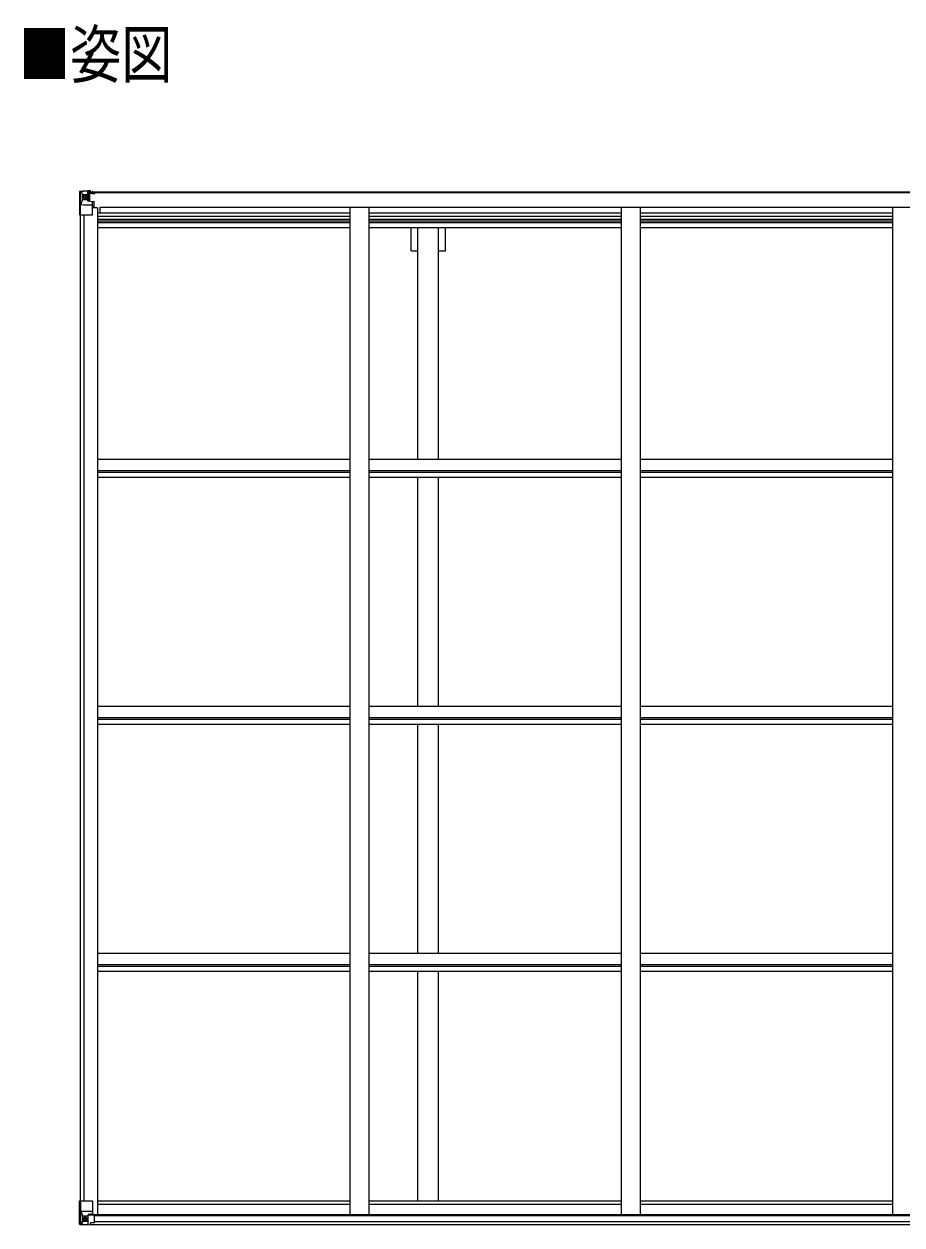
# Model space of a CAD drawing. Units: millimetres, scale not verified. Extents: x -10512 to 10512, y -7425 to 7425.
# Drawn here: x -3129 to -812, y 320 to 3488 of the extents above; entities that cross this region are included whole.
import ezdxf
from ezdxf.enums import TextEntityAlignment as Align

# ---------------------------------------------------------------- set-up
doc = ezdxf.new("R2010")
doc.units = ezdxf.units.MM
doc.header["$LTSCALE"] = 30
for name, color, linetype in [('0-2_USER1', 3, 'Continuous'), ('0-4_YKK_13', 4, 'Continuous'), ('0-5_YKK_A1', 4, 'Continuous')]:
    doc.layers.add(name, color=color, linetype=linetype)
doc.styles.add('ＭＳ ゴシック', font='')
doc.styles.get('ＭＳ ゴシック').set_extended_font_data('MS Gothic')

msp = doc.modelspace()

# ---------------------------------------------------------------- linework, layer by layer
at = {"layer": '0-4_YKK_13'}
for p, q in [((-2982.45, 3045.44), (-2982.45, 3045.4)), ((-2981.51, 3046.44), (-2981.51, 3046.44)), ((-2981.51, 3046.4), (-2981.51, 3046.44)), ((-2972.54, 3046.83), (-2980.47, 3046.36)), ((-2979.61, 3045.38), (-2979.61, 3045.32)), ((-2979.61, 2984.73), (-2979.61, 3045.32)), ((-2975.64, 3041.94), (-2978.37, 3045.61)), ((-2960.45, 3047.62), (-2972.45, 3046.83)), ((-2953.95, 3048.13), (-2960.45, 3047.73)), ((-2960.45, 3021.63), (-2960.45, 3047.73)), ((-2960.45, 3046.85), (-2953.95, 3047.24)), ((-2958.95, 3042.02), (-2960.45, 3042.02)), ((-2953.95, 3046.32), (-2958.95, 3046.23)), ((-2958.45, 3042.69), (-2958.45, 3040.74)), ((-2950.45, 3042.69), (-2958.45, 3042.69)), ((-2950.45, 3042.66), (-2958.45, 3042.66)), ((-2953.95, 3047.24), (-2953.95, 3048.13)), ((-2953.95, 3046.73), (-2953.95, 3047.24)), ((-2953.95, 3046.73), (-2953.95, 3046.32)), ((-2953.95, 3046.32), (-2953.95, 3045.5)), ((-2948.95, 3045.93), (-2948.95, 3045.5)), ((-2948.65, 3045.93), (-2948.95, 3045.93)), ((-2948.65, 3045.93), (-2946.96, 3045.5)), ((-2948.45, 3042.43), (-2943.45, 3042.43)), ((-2948.45, 3040.82), (-2948.45, 3042.43)), ((-2943.45, 3043.36), (-2943.45, 3042.43)), ((-2943.45, 3042.43), (-2942.45, 3042.43)), ((-2942.45, 3042.43), (-2942.45, 3043.36)), ((-2942.45, 3042.43), (-2942.45, 3040.87)), ((-2979.06, 3011.61), (-2974.92, 3023.7)), ((-2979.06, 3011.61), (-2972.45, 3011.4)), ((-2974.78, 3038.43), (-2972.45, 3038.49)), ((-2974.78, 3024.96), (-2974.78, 3038.43)), ((-2972.45, 3024.93), (-2974.78, 3024.96)), ((-2972.45, 3038.49), (-2960.45, 3038.49)), ((-2972.45, 3024.93), (-2960.45, 3024.93)), ((-2972.45, 3024.93), (-2972.45, 3024.93)), ((-2972.45, 3011.4), (-2948.45, 3011.4)), ((-2966.97, 3031.29), (-2966.97, 3030.33)), ((-2961.45, 3038.49), (-2960.45, 3038.49)), ((-2958.95, 3038.49), (-2960.45, 3038.49)), ((-2958.95, 3024.93), (-2960.45, 3024.93)), ((-2959.62, 3021.38), (-2949.28, 3019.72)), ((-2959.62, 3020.74), (-2959.62, 3021.38)), ((-2949.28, 3019.09), (-2959.62, 3020.74)), ((-2958.45, 3041.66), (-2958.95, 3041.66)), ((-2954.95, 3036.73), (-2958.95, 3036.73)), ((-2954.95, 3028.53), (-2958.95, 3028.53)), ((-2958.84, 3040.36), (-2954.95, 3040.36)), ((-2958.46, 3040.57), (-2958.46, 3040.74)), ((-2958.46, 3040.74), (-2958.45, 3040.74)), ((-2948.45, 3040.82), (-2958.45, 3040.74)), ((-2954.95, 3020.63), (-2954.95, 3040.6)), ((-2949.28, 3019.72), (-2949.28, 3019.09)), ((-2949, 3019.64), (-2944.95, 3019.61)), ((-2948.45, 2985.73), (-2948.45, 3018.83)), ((-2943.95, 3019.6), (-2944.95, 3019.61)), ((-2944.95, 3017.88), (-2943.95, 3017.88)), ((-2943.95, 3003.38), (-2943.95, 3019.6)), ((-2942.45, 3040.75), (-2942.45, 3040.87)), ((-2979.61, 2984.73), (-2949.45, 2984.73)), ((-2943.95, 3007.73), (-2948.45, 3007.73)), ((-2982.45, 383.09), (-2949.45, 383.09)), ((-2982.45, 322.38), (-2982.45, 383.09)), ((-2979.61, 383.09), (-2979.61, 322.51)), ((-2948.45, 382.09), (-2948.45, 348.99)), ((-2979.06, 356.21), (-2972.45, 356.42)), ((-2979.06, 356.21), (-2974.92, 344.12)), ((-2972.45, 356.42), (-2948.45, 356.42)), ((-2949.28, 348.73), (-2959.62, 347.08)), ((-2949.28, 348.1), (-2949.28, 348.73)), ((-2981.51, 321.42), (-2981.51, 321.38)), ((-2972.54, 320.99), (-2980.46, 321.47)), ((-2979.61, 322.44), (-2979.61, 322.51)), ((-2975.64, 325.88), (-2978.37, 322.21)), ((-2972.45, 342.89), (-2974.78, 342.86)), ((-2974.78, 342.86), (-2974.78, 329.39)), ((-2974.78, 329.39), (-2972.45, 329.33)), ((-2972.45, 342.89), (-2972.45, 342.89)), ((-2960.45, 342.89), (-2972.45, 342.89)), ((-2972.45, 329.33), (-2960.45, 329.33)), ((-2960.45, 320.2), (-2972.45, 320.99)), ((-2967.93, 336.53), (-2967.93, 337.49)), ((-2960.45, 346.88), (-2953.95, 346.88)), ((-2960.45, 346.88), (-2960.45, 320.09)), ((-2959.62, 347.08), (-2959.62, 346.88)), ((-2956.93, 346.88), (-2949.28, 348.1)), ((-2953.95, 346.88), (-2944.95, 346.84)), ((-2953.95, 319.69), (-2953.95, 325.64)), ((-2944.95, 325.07), (-2953.95, 325.01)), ((-2943.95, 345.93), (-2943.95, 325.78))]:
    msp.add_line(p, q, dxfattribs=at)
for points in [[(-2982.45, 3045.4), (-2982.45, 2984.73), (-2979.61, 2984.73)], [(-2981.51, 3046.44), (-2972.45, 3047), (-2960.45, 3047.73)], [(-2953.95, 3046.73), (-2958.95, 3046.73), (-2958.95, 3021.27)], [(-2958.45, 3041.66), (-2950.45, 3041.66), (-2950.45, 3043.36)], [(-2968.89, 3032.25), (-2969.85, 3032.25), (-2969.85, 3033.21), (-2968.89, 3033.21)], [(-2967.93, 3034.17), (-2967.93, 3035.13), (-2966.97, 3035.13), (-2966.97, 3034.17)], [(-2966.97, 3030.33), (-2967.93, 3030.33), (-2967.93, 3031.29)], [(-2966.01, 3033.21), (-2965.05, 3033.21), (-2965.05, 3032.25), (-2966.01, 3032.25)], [(-2943.45, 3040.7), (-2958.45, 3040.57), (-2958.46, 3040.57)], [(-2948.45, 3040.82), (-2948.45, 3040.81), (-2942.45, 3040.87)], [(-2944.95, 3019.61), (-2944.95, 3017.88), (-2948.45, 3017.86)], [(-2981.51, 321.38), (-2972.45, 320.82), (-2953.95, 319.69)], [(-2968.89, 334.61), (-2969.85, 334.61), (-2969.85, 335.57), (-2968.89, 335.57)], [(-2967.93, 337.49), (-2966.97, 337.49), (-2966.97, 336.53)], [(-2966.97, 333.65), (-2966.97, 332.69), (-2967.93, 332.69), (-2967.93, 333.65)], [(-2966.01, 335.57), (-2965.05, 335.57), (-2965.05, 334.61), (-2966.01, 334.61)], [(-2943.95, 325.78), (-2943.96, 325.67), (-2953.95, 325.64)]]:
    msp.add_lwpolyline(points, dxfattribs=at)
for centre in [(-2967.45, 3032.73), (-2967.45, 335.09)]:
    msp.add_circle(centre, 5.3, dxfattribs=at)
for centre, radius, start, end in [((-2981.45, 3045.45), 1, 93.50017, 180.00079), ((-2981.45, 3045.44), 0.999, 93.4424, 179.95083), ((-2981.45, 3045.4), 0.999, 93.4424, 179.95083), ((-2980.3, 3059.05), 12.7, 269.24466, 275.10311), ((-2978.32, 3045.44), 1.28, 131.17831, 182.45895), ((-2958.45, 3043.19), 0.5, 179.99802, 269.99691), ((-2958.45, 3043.16), 0.5, 180.00109, 270.00109), ((-2968.89, 3034.17), 0.96, 270, 0), ((-2968.89, 3031.29), 0.96, 0, 90), ((-2966.01, 3034.17), 0.96, 180, 270), ((-2966.01, 3031.29), 0.96, 90, 180), ((-2959.51, 3022.31), 0.937, 182.32209, 263.26766), ((-2959.51, 3021.67), 0.937, 182.32209, 263.26766), ((-2958.45, 3040.24), 0.5, 90.52895, 180.04464), ((-2958.44, 3040.06), 0.513, 91.88028, 181.04707), ((-2949.39, 3018.79), 0.937, 2.32209, 83.26766), ((-2949.39, 3018.16), 0.937, 2.32209, 83.26766), ((-2943.31, 3048.39), 7.69, 268.96999, 276.43426), ((-2949.45, 2985.73), 1, 270, 0), ((-2949.45, 382.09), 1, 0, 90), ((-2949.39, 349.66), 0.937, 276.73234, 357.67791), ((-2949.39, 349.03), 0.937, 276.73234, 357.67791), ((-2981.45, 322.42), 0.999, 180.04917, 266.5576), ((-2981.45, 322.38), 0.999, 180.04917, 266.5576), ((-2981.45, 322.38), 1, 179.99921, 266.49983), ((-2980.3, 308.77), 12.7, 84.89689, 90.75534), ((-2978.32, 322.38), 1.28, 177.54105, 228.82169), ((-2968.89, 336.53), 0.96, 270, 0), ((-2968.89, 333.65), 0.96, 0, 90), ((-2966.01, 336.53), 0.96, 180, 270), ((-2966.01, 333.65), 0.96, 90, 180), ((-2959.51, 346.15), 0.937, 96.73234, 129.06602)]:
    msp.add_arc(centre, radius, start, end, dxfattribs=at)
for centre, major_axis, ratio, start_param, end_param in [((-2780.51, 3058.75), (201, 12.36), 0.060933, 3.1373463, 3.1378449), ((-2979.51, 3046.52), (2, 0.12), 0.060933, 3.1378449, 4.2119296), ((-2979.32, 3043.42), (-0.02, 3), 0.466854, 5.5234897, 6.1575023), ((-2977.65, 3038.35), (0.03, 5), 0.573921, 4.7320603, 5.5159136), ((-2978.34, 3013.96), (0.85, 2.32), 0.403757, 2.3087461, 3.2744049), ((-2976.19, 3024.98), (0, 3), 0.468246, 4.2703918, 4.7058971), ((-3054.2, 3038.49), (81.75, 0), 0.061163, 0, 0.0007725), ((-2978.34, 353.86), (0.85, -2.32), 0.403757, 3.0087805, 3.9744392), ((-2979.51, 321.3), (2, -0.12), 0.060933, 2.0712557, 3.1453404), ((-2780.51, 309.07), (201, -12.36), 0.060933, 3.1453404, 3.145839), ((-2979.32, 324.4), (-0.02, -3), 0.466854, 0.125683, 0.7596956), ((-2977.65, 329.47), (0.03, -5), 0.573921, 0.7672717, 1.551125), ((-2976.19, 342.84), (0, -3), 0.468246, 1.5772882, 2.0127935), ((-3054.2, 329.33), (81.75, 0), 0.061163, 6.2824128, 6.2831853), ((-2944.95, 345.94), (1, -0.021), 0.906239, 0.0187047, 1.589501), ((-2944.95, 325.77), (1, 0.012), 0.707053, 4.7036637, 6.124411)]:
    msp.add_ellipse(centre, major_axis=major_axis, ratio=ratio, start_param=start_param, end_param=end_param, dxfattribs=at)
at = {"layer": '0-5_YKK_A1'}
for p, q in [((-2958.95, 3045.5), (1334.05, 3045.5)), ((-2958.95, 3043.36), (1334.05, 3043.36)), ((-2980.45, 2984.73), (-2980.45, 383.09)), ((-2970.75, 2984.73), (-2970.75, 383.09)), ((-2935.45, 3003.38), (-2948.45, 3003.38)), ((-2935.45, 3003.38), (-2935.45, 347.07)), ((-2935.45, 2989.7), (-2269.45, 2989.7)), ((-2935.45, 2981.31), (-2269.45, 2981.31)), ((-2927.95, 2989.7), (-2927.95, 3005.22)), ((-2927.95, 3005.22), (1303.05, 3005.22)), ((-2269.45, 3005.2), (-2269.45, 346.28)), ((-2219.45, 3005.2), (-2219.45, 346.28)), ((-2219.45, 2989.7), (-1553.45, 2989.7)), ((-2219.45, 2981.31), (-1553.45, 2981.31)), ((-1553.45, 3005.2), (-1553.45, 346.28)), ((-1503.45, 3005.2), (-1503.45, 346.28)), ((-1503.45, 2989.7), (-837.45, 2989.7)), ((-1503.45, 2981.31), (-837.45, 2981.31)), ((-837.45, 3005.2), (-837.45, 346.28)), ((-2935.45, 2973.11), (-2269.45, 2973.11)), ((-2935.45, 2969.18), (-2269.45, 2969.18)), ((-2935.45, 2964.1), (-2269.45, 2964.1)), ((-2935.45, 2951.09), (-2269.45, 2951.09)), ((-2219.45, 2973.11), (-1553.45, 2973.11)), ((-2219.45, 2969.18), (-1553.45, 2969.18)), ((-2219.45, 2964.1), (-1553.45, 2964.1)), ((-2219.45, 2951.09), (-1553.45, 2951.09)), ((-2107.65, 2889.5), (-2107.65, 2949.9)), ((-2089.95, 2339.64), (-2089.95, 2949.9)), ((-2034.95, 2339.64), (-2034.95, 2949.9)), ((-2017.25, 2889.5), (-2017.25, 2949.9)), ((-1503.45, 2973.11), (-837.45, 2973.11)), ((-1503.45, 2969.18), (-837.45, 2969.18)), ((-1503.45, 2964.1), (-837.45, 2964.1)), ((-1503.45, 2951.09), (-837.45, 2951.09)), ((-2107.65, 2889.5), (-2089.95, 2889.5)), ((-2034.95, 2889.5), (-2017.25, 2889.5)), ((-2935.45, 2339.77), (-2269.48, 2339.77)), ((-2219.45, 2339.77), (-1553.48, 2339.77)), ((-1503.45, 2339.77), (-837.48, 2339.77)), ((-2935.45, 2310.03), (-2269.48, 2310.03)), ((-2935.45, 2305.49), (-2269.48, 2305.49)), ((-2935.45, 2292.48), (-2269.48, 2292.48)), ((-2219.45, 2310.03), (-1553.48, 2310.03)), ((-2219.45, 2305.49), (-1553.48, 2305.49)), ((-2219.45, 2292.48), (-1553.48, 2292.48)), ((-2089.95, 1687.98), (-2089.95, 2291.28)), ((-2034.95, 1687.98), (-2034.95, 2291.28)), ((-1503.45, 2310.03), (-837.48, 2310.03)), ((-1503.45, 2305.49), (-837.48, 2305.49)), ((-1503.45, 2292.48), (-837.48, 2292.48)), ((-2935.45, 1688.11), (-2269.48, 1688.11)), ((-2219.45, 1688.11), (-1553.48, 1688.11)), ((-1503.45, 1688.11), (-837.48, 1688.11)), ((-2935.45, 1658.37), (-2269.48, 1658.37)), ((-2935.45, 1653.83), (-2269.48, 1653.83)), ((-2219.45, 1658.37), (-1553.48, 1658.37)), ((-2219.45, 1653.83), (-1553.48, 1653.83)), ((-1503.45, 1658.37), (-837.48, 1658.37)), ((-1503.45, 1653.83), (-837.48, 1653.83)), ((-2935.45, 1640.82), (-2269.48, 1640.82)), ((-2219.45, 1640.82), (-1553.48, 1640.82)), ((-2089.95, 1036.32), (-2089.95, 1639.62)), ((-2034.95, 1036.32), (-2034.95, 1639.62)), ((-1503.45, 1640.82), (-837.48, 1640.82)), ((-2935.45, 1036.45), (-2269.48, 1036.45)), ((-2219.45, 1036.45), (-1553.48, 1036.45)), ((-1503.45, 1036.45), (-837.48, 1036.45)), ((-2935.45, 1006.71), (-2269.48, 1006.71)), ((-2935.45, 1002.17), (-2269.48, 1002.17)), ((-2935.45, 989.16), (-2269.48, 989.16)), ((-2219.45, 1006.71), (-1553.48, 1006.71)), ((-2219.45, 1002.17), (-1553.48, 1002.17)), ((-2219.45, 989.16), (-1553.48, 989.16)), ((-2089.95, 384.04), (-2089.95, 987.96)), ((-2034.95, 384.04), (-2034.95, 987.96)), ((-1503.45, 1006.71), (-837.48, 1006.71)), ((-1503.45, 1002.17), (-837.48, 1002.17)), ((-1503.45, 989.16), (-837.48, 989.16)), ((-2935.45, 383.24), (-2269.45, 383.24)), ((-2219.45, 383.24), (-1553.45, 383.24)), ((-1503.45, 383.24), (-837.45, 383.24)), ((-2935.45, 374.89), (-2269.45, 374.89)), ((-2219.45, 374.89), (-1553.45, 374.89)), ((-1503.45, 374.89), (-837.45, 374.89)), ((-2955.72, 347.07), (1330.81, 347.07)), ((-2953.95, 321.29), (1329.05, 321.29)), ((-2943.95, 344.81), (1319.05, 344.81)), ((-2943.95, 329.19), (1319.05, 329.19))]:
    msp.add_line(p, q, dxfattribs=at)

# ---------------------------------------------------------------- texts
at = {"layer": '0-2_USER1', "style": 'ＭＳ ゴシック', "width": 0.8}
msp.add_text('■姿図', height=123.8, dxfattribs=at).set_placement((-3142.51, 3309.2), align=Align.BOTTOM_LEFT)

doc.saveas('drawing.dxf')
